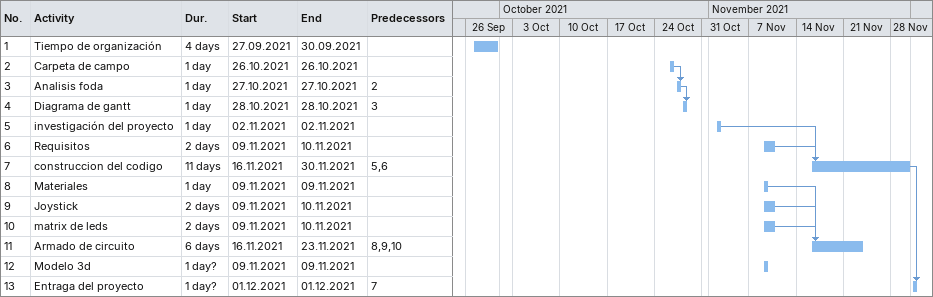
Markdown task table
| ID | Task | Duration | Start | Finish | Predecessors |
|---|---|---|---|---|---|
| 1 | Tiempo de organización | 4d | 2021-09-27 | 2021-09-30 |  |
| 2 | Carpeta de campo | 1d | 2021-10-26 | 2021-10-26 |  |
| 3 | Analisis foda | 1d | 2021-10-27 | 2021-10-27 | 2 |
| 4 | Diagrama de gantt | 1d | 2021-10-28 | 2021-10-28 | 3 |
| 5 | investigación del proyecto | 1d | 2021-11-02 | 2021-11-02 |  |
| 6 | Requisitos | 2d | 2021-11-09 | 2021-11-10 |  |
| 7 | construccion del codigo | 11d | 2021-11-16 | 2021-11-30 | 5, 6 |
| 8 | Materiales | 1d | 2021-11-09 | 2021-11-09 |  |
| 9 | Joystick | 2d | 2021-11-09 | 2021-11-10 |  |
| 10 | matrix de leds | 2d | 2021-11-09 | 2021-11-10 |  |
| 11 | Armado de circuito | 6d | 2021-11-16 | 2021-11-23 | 8, 9, 10 |
| 12 | Modelo 3d | 1d? | 2021-11-09 | 2021-11-09 |  |
| 13 | Entraga del proyecto | 1d? | 2021-12-01 | 2021-12-01 | 7 |
